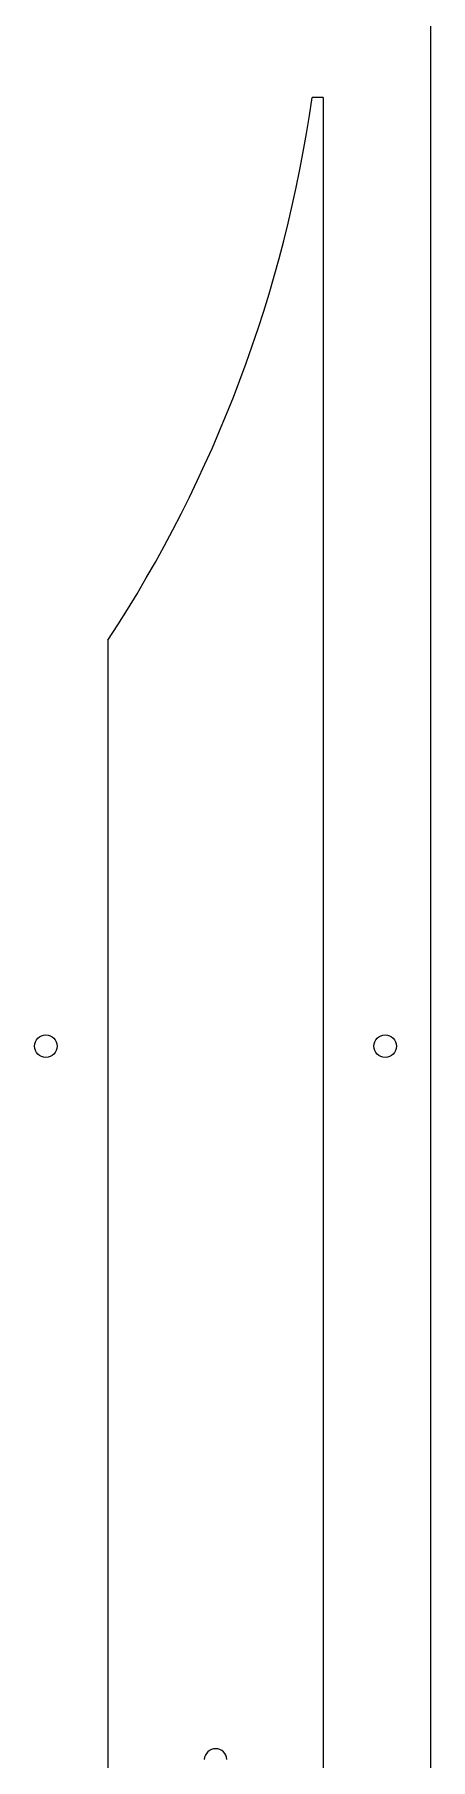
# Model space of a CAD drawing. Extents: x 375 to 395.3, y 512.5 to 558.5.
# Drawn here: x 393.06 to 395.25, y 529.56 to 539.09 of the extents above; entities that cross this region are included whole.
import ezdxf

# ---------------------------------------------------------------- set-up
doc = ezdxf.new("R2010")
doc.units = 0
doc.header["$LTSCALE"] = 2.6966
doc.header["$MEASUREMENT"] = 0
doc.layers.add('Z0_CUT500', color=5, linetype='Continuous')
doc.layers.add('Z0_TOPCOMP', color=6, linetype='Continuous')

msp = doc.modelspace()

# ---------------------------------------------------------------- linework, layer by layer
at = {"layer": 'Z0_CUT500', "color": 5, "linetype": 'Continuous', "lineweight": 25}
msp.add_line((395.2499, 558.5), (395.25, 516.665), dxfattribs=at)
for centre in [(393.1255, 533.5), (395, 533.5)]:
    msp.add_circle(centre, 0.0625, dxfattribs=at)
at = {"layer": 'Z0_TOPCOMP', "color": 6, "linetype": 'Continuous', "lineweight": 25}
for p, q in [((394.6582, 538.7423), (394.5957, 538.7423)), ((394.6582, 538.7423), (394.6582, 524.8048)), ((393.4682, 535.7423), (393.4682, 524.8048))]:
    msp.add_line(p, q, dxfattribs=at)
for centre, radius, start, end in [((387.3242, 539.7633), 7.3429, -33.20304, -7.99274), ((394.0632, 529.5548), 0.0625, 3.01175, 176.98825)]:
    msp.add_arc(centre, radius, start, end, dxfattribs=at)

doc.saveas('drawing.dxf')
